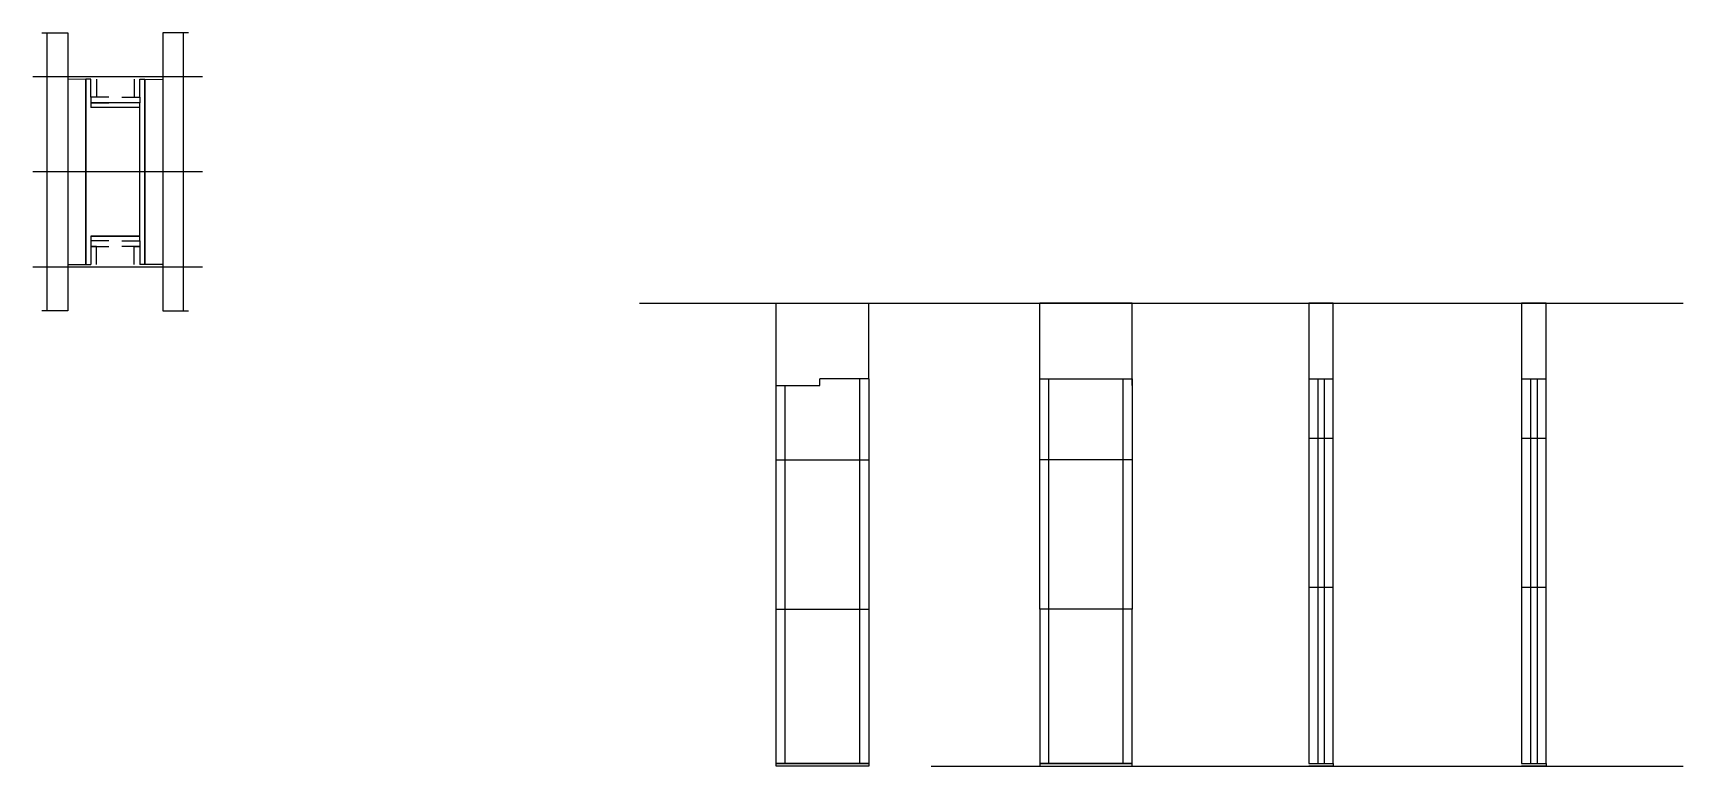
# Model space of a CAD drawing. Header units: metres. Extents: x 2910 to 4193, y 4354 to 4924.
import ezdxf

# ---------------------------------------------------------------- set-up
doc = ezdxf.new("R2010")
doc.units = ezdxf.units.M
for name, color, linetype in [('CHAPA', 7, 'Continuous'), ('COTA', 7, 'Continuous'), ('Hachura', 7, 'Continuous'), ('Madeira', 7, 'Continuous'), ('Nível', 7, 'Continuous'), ('Painéis', 7, 'Continuous'), ('Perfil Metálico', 7, 'Continuous'), ('SARR_2.2x7', 7, 'Continuous'), ('SARRAFO', 7, 'Continuous')]:
    doc.layers.add(name, color=color, linetype=linetype)

msp = doc.modelspace()

# ---------------------------------------------------------------- linework, layer by layer
at = {"layer": 'CHAPA', "color": 7, "lineweight": 25}
for points in [[(2955, 4887.8), (2951, 4887.8), (2951, 4743.8), (2955, 4743.8)], [(2955, 4887.8), (2951, 4887.8), (2951, 4743.8), (2955, 4743.8)], [(2993, 4887.8), (2997, 4887.8), (2997, 4743.8), (2993, 4743.8)], [(2993, 4887.8), (2997, 4887.8), (2997, 4743.8), (2993, 4743.8)], [(2993, 4865.8), (2993, 4869.4), (2955, 4869.4), (2955, 4865.8)], [(2993, 4865.8), (2993, 4869.4), (2955, 4869.4), (2955, 4865.8)], [(2993, 4762.2), (2993, 4765.8), (2955, 4765.8), (2955, 4762.2)], [(2993, 4762.2), (2993, 4765.8), (2955, 4765.8), (2955, 4762.2)]]:
    msp.add_lwpolyline(points, dxfattribs=at)
at = {"layer": 'COTA', "color": 7, "lineweight": 25}
for p, q in [((3488, 4649.8), (3488, 4713.8)), ((3488, 4713.8), (3560, 4713.8)), ((3560, 4654.8), (3560, 4713.8)), ((3692.9, 4654.8), (3692.9, 4713.8)), ((3764.9, 4713.8), (3692.9, 4713.8)), ((3764.9, 4649.8), (3764.9, 4713.8))]:
    msp.add_line(p, q, dxfattribs=at)
for points in [[(3921.1, 4654.8), (3921.1, 4713.8), (3902.1, 4713.8), (3902.1, 4654.8)], [(4086.7, 4654.8), (4086.7, 4713.8), (4067.7, 4713.8), (4067.7, 4654.8)]]:
    msp.add_lwpolyline(points, dxfattribs=at)
at = {"layer": 'Hachura', "color": 7, "lineweight": 25}
for p, q in [((3041.8, 4889.8), (2910, 4889.8)), ((3041.8, 4815.8), (2910, 4815.8)), ((3041.8, 4741.8), (2910, 4741.8))]:
    msp.add_line(p, q, dxfattribs=at)
at = {"layer": 'Madeira', "color": 7, "lineweight": 25}
for points in [[(2937, 4743.7), (2951, 4743.8), (2951, 4887.8), (2937, 4887.7)], [(3011.1, 4743.7), (2997.1, 4743.8), (2997.1, 4887.8), (3011.1, 4887.7)]]:
    msp.add_lwpolyline(points, dxfattribs=at)
at = {"layer": 'Nível', "color": 7, "lineweight": 25}
for p, q in [((3381.7, 4713.8), (4193.2, 4713.8)), ((3608.6, 4353.8), (4193.2, 4353.8))]:
    msp.add_line(p, q, dxfattribs=at)
at = {"layer": 'Painéis', "color": 7, "lineweight": 25}
for p, q in [((3488, 4649.8), (3522, 4649.8)), ((3488, 4475.8), (3488, 4649.8)), ((3560, 4654.8), (3522, 4654.8)), ((3522, 4649.8), (3522, 4654.8)), ((3560, 4654.8), (3560, 4475.8)), ((3692.9, 4654.8), (3764.9, 4654.8)), ((3692.9, 4475.8), (3692.9, 4654.8)), ((3764.9, 4654.8), (3764.9, 4475.8)), ((3902.1, 4654.8), (3902.1, 4355.8)), ((3902.1, 4654.8), (3921.1, 4654.8)), ((3921.1, 4355.8), (3921.1, 4654.8)), ((4067.7, 4654.8), (4067.7, 4355.8)), ((4067.7, 4654.8), (4086.7, 4654.8)), ((4086.7, 4355.8), (4086.7, 4654.8)), ((3902.1, 4608.8), (3921.1, 4608.8)), ((4067.7, 4608.8), (4086.7, 4608.8)), ((3488, 4591.8), (3560, 4591.8)), ((3764.9, 4591.8), (3692.9, 4591.8)), ((3902.1, 4492.8), (3921.1, 4492.8)), ((4067.7, 4492.8), (4086.7, 4492.8)), ((3488, 4353.8), (3488, 4475.8)), ((3488, 4475.8), (3560, 4475.8)), ((3560, 4475.8), (3560, 4353.8)), ((3692.9, 4475.8), (3692.9, 4353.8)), ((3764.9, 4475.8), (3692.9, 4475.8)), ((3764.9, 4353.8), (3764.9, 4475.8)), ((3560, 4355.8), (3488, 4355.8)), ((3692.9, 4355.8), (3764.9, 4355.8)), ((3902.1, 4355.8), (3921.1, 4355.8)), ((4067.7, 4355.8), (4086.7, 4355.8))]:
    msp.add_line(p, q, dxfattribs=at)
for points in [[(2955, 4765.8), (2993, 4765.8), (2993, 4865.8), (2955, 4865.8)], [(3488, 4355.8), (3560, 4355.8), (3560, 4353.8), (3488, 4353.8)], [(3764.9, 4355.8), (3692.9, 4355.8), (3692.9, 4353.8), (3764.9, 4353.8)], [(3902.1, 4355.8), (3921.1, 4355.8), (3921.1, 4353.8), (3902.1, 4353.8)], [(4067.7, 4355.8), (4086.7, 4355.8), (4086.7, 4353.8), (4067.7, 4353.8)]]:
    msp.add_lwpolyline(points, dxfattribs=at)
at = {"layer": 'Perfil Metálico', "color": 7, "lineweight": 25}
for points in [[(2917, 4923.8), (2937, 4923.8), (2937, 4707.8), (2917, 4707.8)], [(2933, 4707.8), (2921, 4707.8), (2921, 4923.8), (2933, 4923.8)], [(3031, 4923.8), (3011, 4923.8), (3011, 4707.8), (3031, 4707.8)], [(3015, 4707.8), (3027, 4707.8), (3027, 4923.8), (3015, 4923.8)]]:
    msp.add_lwpolyline(points, dxfattribs=at)
at = {"layer": 'SARR_2.2x7', "color": 7, "lineweight": 25}
for p, q in [((3495, 4591.8), (3495, 4649.8)), ((3553, 4591.8), (3553, 4654.8)), ((3699.9, 4591.8), (3699.9, 4654.8)), ((3757.9, 4591.8), (3757.9, 4654.8)), ((3909.1, 4654.8), (3909.1, 4608.8)), ((3914.1, 4654.8), (3914.1, 4608.8)), ((4074.7, 4654.8), (4074.7, 4608.8)), ((4079.7, 4654.8), (4079.7, 4608.8)), ((3909.1, 4608.8), (3909.1, 4355.8)), ((3914.1, 4608.8), (3914.1, 4355.8)), ((4074.7, 4608.8), (4074.7, 4355.8)), ((4079.7, 4608.8), (4079.7, 4355.8)), ((3495, 4475.8), (3495, 4591.8)), ((3553, 4475.8), (3553, 4591.8)), ((3699.9, 4475.8), (3699.9, 4591.8)), ((3757.9, 4475.8), (3757.9, 4591.8)), ((3495, 4355.8), (3495, 4475.8)), ((3553, 4355.8), (3553, 4475.8)), ((3699.9, 4355.8), (3699.9, 4475.8)), ((3757.9, 4355.8), (3757.9, 4475.8)), ((3495, 4355.8), (3495, 4355.8)), ((3553, 4355.8), (3553, 4355.8)), ((3699.9, 4355.8), (3699.9, 4355.8)), ((3757.9, 4355.8), (3757.9, 4355.8))]:
    msp.add_line(p, q, dxfattribs=at)
at = {"layer": 'SARRAFO', "color": 7, "lineweight": 25}
for points in [[(2959.4, 4887.8), (2959.4, 4873.8), (2955, 4873.8), (2955, 4887.8)], [(2988.6, 4887.8), (2988.6, 4873.8), (2993, 4873.8), (2993, 4887.8)], [(2969, 4873.8), (2955, 4873.8), (2955, 4869.4), (2969, 4869.4)], [(2979, 4873.8), (2993, 4873.8), (2993, 4869.4), (2979, 4869.4)], [(2969, 4762.2), (2955, 4762.2), (2955, 4757.8), (2969, 4757.8)], [(2979, 4762.2), (2993, 4762.2), (2993, 4757.8), (2979, 4757.8)], [(2959.4, 4743.8), (2959.4, 4757.8), (2955, 4757.8), (2955, 4743.8)], [(2988.6, 4743.8), (2988.6, 4757.8), (2993, 4757.8), (2993, 4743.8)]]:
    msp.add_lwpolyline(points, dxfattribs=at)

doc.saveas('drawing.dxf')
